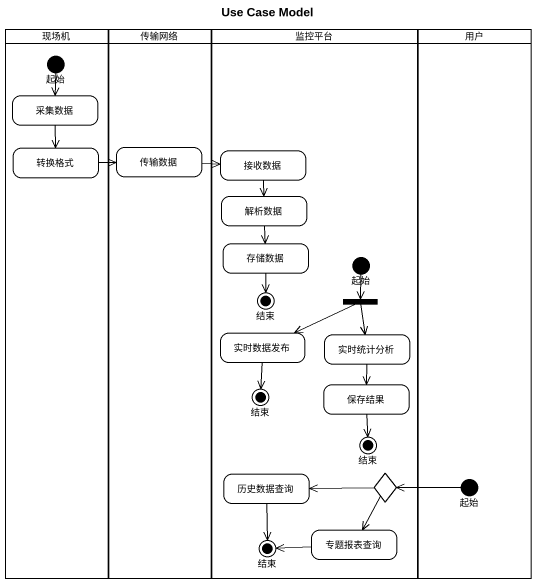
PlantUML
@startuml
title Use Case Model
hide empty description
state 现场机 <<partition>> #FFFFFF {
  state 起始 <<start>> #FFFFFF
  state 采集数据 #FFFFFF
  state 转换格式 #FFFFFF
}
state 传输网络 <<partition>> #FFFFFF {
  state 传输数据 #FFFFFF
}
state 监控平台 <<partition>> #FFFFFF {
  state 接收数据 #FFFFFF
  state 解析数据 #FFFFFF
  state 存储数据 #FFFFFF
  state "起始" as 起始_2 <<start>> #FFFFFF
  state 结束 <<end>> #FFFFFF
  state fork1 <<fork>> #FFFFFF
  state 实时数据发布 #FFFFFF
  state 实时统计分析 #FFFFFF
  state "结束" as 结束_2 <<end>> #FFFFFF
  state 保存结果 #FFFFFF
  state "结束" as 结束_3 <<end>> #FFFFFF
  state 历史数据查询 #FFFFFF
  state choice1 <<choice>> #FFFFFF
  state 专题报表查询 #FFFFFF
  state "结束" as 结束_4 <<end>> #FFFFFF
}
state 用户 <<partition>> #FFFFFF {
  state "起始" as 起始_3 <<start>> #FFFFFF
}
起始 --> 采集数据
采集数据 --> 转换格式
转换格式 -right-> 传输数据
传输数据 -right-> 接收数据
接收数据 --> 解析数据
解析数据 --> 存储数据
存储数据 --> 结束
起始_2 --> fork1
fork1 -left-> 实时数据发布
fork1 --> 实时统计分析
实时数据发布 --> 结束_2
实时统计分析 --> 保存结果
保存结果 --> 结束_3
历史数据查询 --> 结束_4
choice1 -left-> 历史数据查询
choice1 --> 专题报表查询
起始_3 -left-> choice1
专题报表查询 -left-> 结束_4
@enduml
